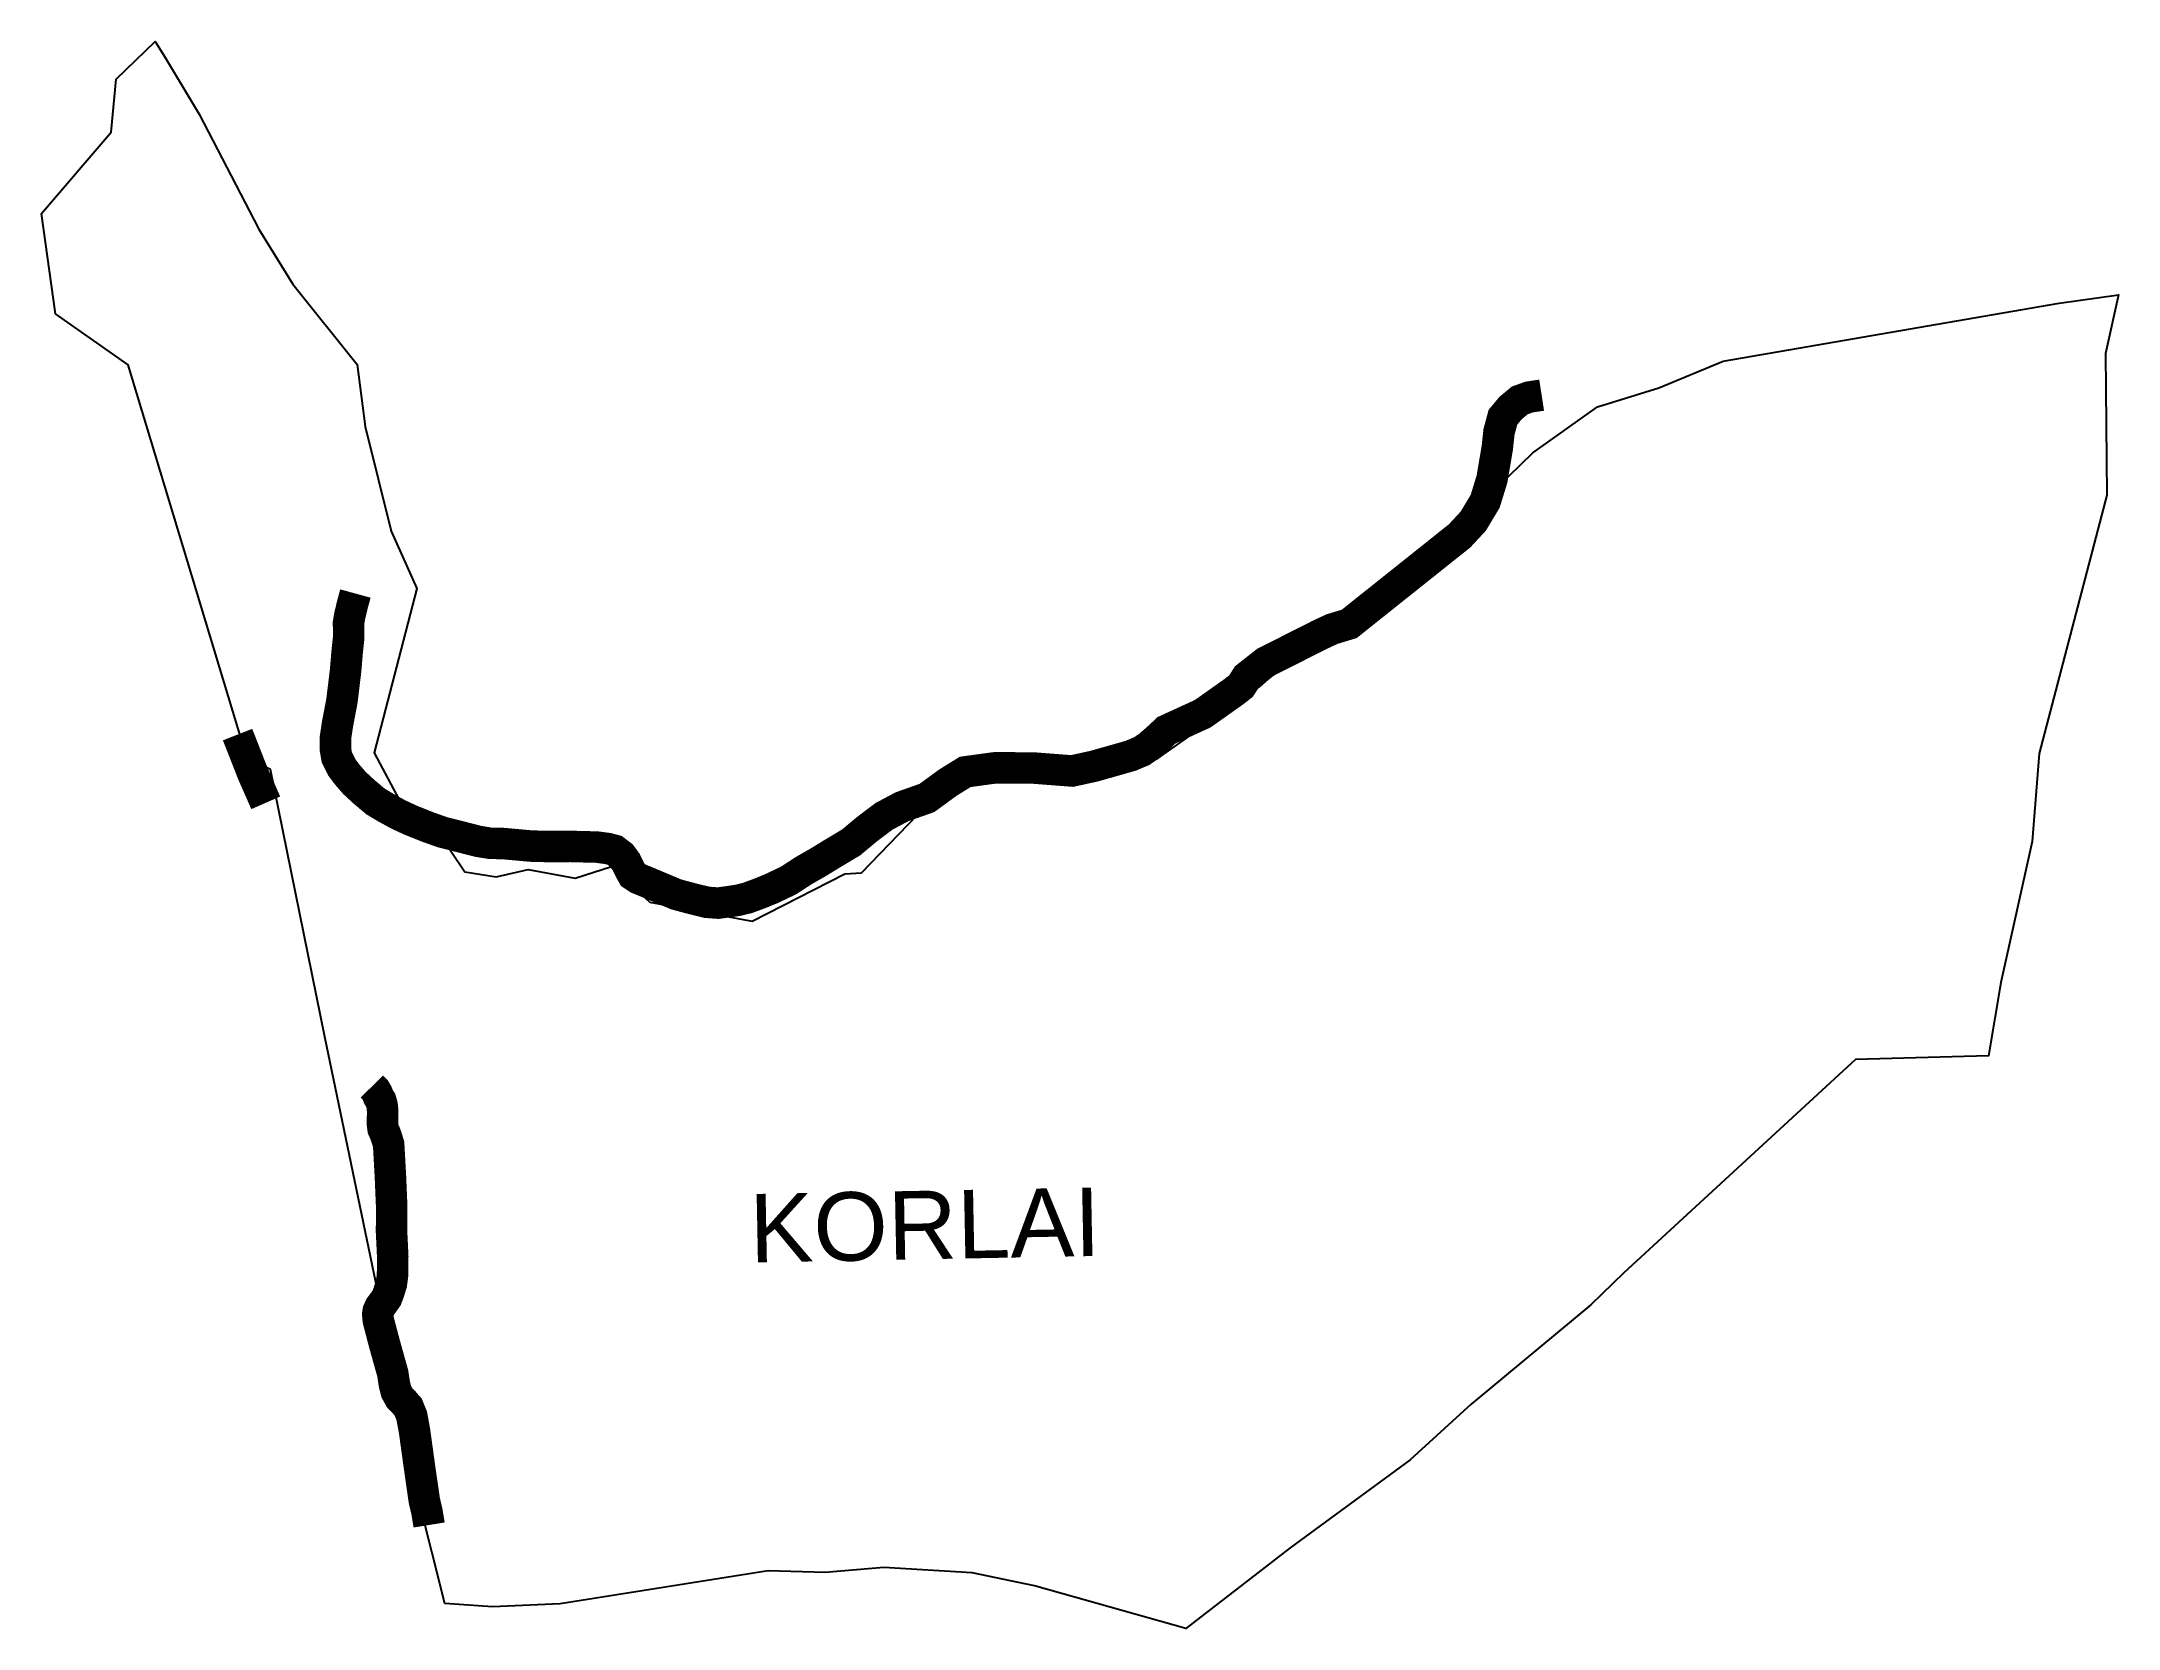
# Model space of a CAD drawing. Header units: metres. Extents: x 278911 to 282207, y 2048811 to 2051329.
import ezdxf

# ---------------------------------------------------------------- set-up
doc = ezdxf.new("R2010")
doc.units = ezdxf.units.M
for name, color, linetype in [('UNPROTECTED', 130, 'Continuous'), ('village', 3, 'Continuous'), ('VILLAGE NAME', 250, 'Continuous')]:
    doc.layers.add(name, color=color, linetype=linetype)
doc.styles.get("Standard").update_dxf_attribs({"font": 'simplex.shx'})

msp = doc.modelspace()

# ---------------------------------------------------------------- linework, layer by layer
at = {"layer": 'UNPROTECTED', "flags": 128}
msp.add_lwpolyline([(281291.5, 2050768.2, 50, 50, 0), (281271.5, 2050765.1, 50, 50, 0), (281256.8, 2050759.8, 50, 50, 0), (281242.1, 2050747.6, 50, 50, 0), (281230.1, 2050733.2, 50, 50, 0), (281223.8, 2050709.7, 50, 50, 0), (281221.2, 2050685.3, 50, 50, 0), (281212.8, 2050635.2, 50, 50, 0), (281201.9, 2050599.8, 50, 50, 0), (281183, 2050568.2, 50, 50, 0), (281161.3, 2050544.8, 50, 50, 0), (280986.2, 2050405.1, 50, 50, 0), (280959.1, 2050396.9, 50, 50, 0), (280938.7, 2050387.4, 50, 50, 0), (280853.5, 2050344.3, 50, 50, 0), (280823.7, 2050320.8, 50, 50, 0), (280814.6, 2050306.5, 50, 50, 0), (280803, 2050297.4, 50, 50, 0), (280753.9, 2050262.6, 50, 50, 0), (280696.3, 2050236.2, 50, 50, 0), (280684.7, 2050225.3, 50, 50, 0), (280668.9, 2050211.3, 50, 50, 0), (280657, 2050203.2, 50, 50, 0), (280639.8, 2050195.9, 50, 50, 0), (280581.6, 2050179.3, 50, 50, 0), (280546.5, 2050171.6, 50, 50, 0), (280485.6, 2050176.3, 50, 50, 0), (280424.7, 2050176.7, 50, 50, 0), (280377, 2050170.2, 50, 50, 0), (280349.6, 2050153.2, 50, 50, 0), (280316.2, 2050128.8, 50, 50, 0), (280276.8, 2050114.9, 50, 50, 0), (280248.2, 2050099.7, 50, 50, 0), (280220.8, 2050079, 50, 50, 0), (280195.9, 2050058.2, 50, 50, 0), (280168.1, 2050041.6, 50, 50, 0), (280145.1, 2050027.5, 50, 50, 0), (280120.6, 2050013.4, 50, 50, 0), (280096.5, 2049997.7, 50, 50, 0), (280068, 2049984.2, 50, 50, 0), (280049.1, 2049976.6, 50, 50, 0), (280031.5, 2049970.1, 50, 50, 0), (280016, 2049966.3, 50, 50, 0), (280000.1, 2049963.9, 50, 50, 0), (279984.8, 2049961.9, 50, 50, 0), (279966.9, 2049963.2, 50, 50, 0), (279941.6, 2049969.5, 50, 50, 0), (279918.5, 2049975.7, 50, 50, 0), (279897.6, 2049984.5, 50, 50, 0), (279869.2, 2049996.4, 50, 50, 0), (279858.2, 2050000.9, 50, 50, 0), (279849.7, 2050006.5, 50, 50, 0), (279844.7, 2050015.4, 50, 50, 0), (279838.9, 2050027.3, 50, 50, 0), (279831.3, 2050037.6, 50, 50, 0), (279820.8, 2050045.6, 50, 50, 0), (279810, 2050048.5, 50, 50, 0), (279792.8, 2050050.8, 50, 50, 0), (279750.2, 2050051.9, 50, 50, 0), (279715.9, 2050051.7, 50, 50, 0), (279688.6, 2050052.4, 50, 50, 0), (279644.2, 2050056.4, 50, 50, 0), (279622.9, 2050056.9, 50, 50, 0), (279604.1, 2050060, 50, 50, 0), (279580.6, 2050066, 50, 50, 0), (279577.8, 2050066.8, 50, 50, 0), (279547.6, 2050074.4, 50, 50, 0), (279524.5, 2050082.6, 50, 50, 0), (279497.4, 2050093.4, 50, 50, 0), (279477.2, 2050102.8, 50, 50, 0), (279457.5, 2050113.6, 50, 50, 0), (279441.2, 2050123.4, 50, 50, 0), (279422.8, 2050138.9, 50, 50, 0), (279407.8, 2050152.8, 50, 50, 0), (279396.6, 2050165.8, 50, 50, 0), (279387.9, 2050177.4, 50, 50, 0), (279380, 2050193.3, 50, 50, 0), (279378, 2050204.8, 50, 50, 0), (279377.8, 2050224.1, 50, 50, 0), (279381.1, 2050246.2, 50, 50, 0), (279388.1, 2050282.9, 50, 50, 0), (279393.9, 2050330.9, 50, 50, 0), (279396.4, 2050360.8, 50, 50, 0), (279398.8, 2050383.6, 50, 50, 0), (279398.6, 2050406.8, 50, 50, 0), (279400.5, 2050418, 50, 50, 0), (279404.9, 2050436.6, 50, 50, 0), (279409.5, 2050453.3, 0, 0, 0)], format="xyseb", dxfattribs=at)
at = {"layer": 'UNPROTECTED', "const_width": 50, "flags": 128}
for points in [[(279222.5, 2050229.4), (279246.6, 2050168), (279267.2, 2050121.1)], [(279435.6, 2049670.8), (279440.5, 2049665.8), (279443.9, 2049660.2), (279446.1, 2049654.5), (279449.6, 2049648.9), (279451.8, 2049641.1), (279452.8, 2049631.4), (279452.4, 2049617.6), (279452.4, 2049611.1), (279453.4, 2049603.5), (279456.5, 2049596.4), (279458.4, 2049591.4), (279462.2, 2049579), (279465.1, 2049526.5), (279467.1, 2049478.6), (279466.8, 2049440.3), (279468.7, 2049400.6), (279468.4, 2049371.7), (279466.6, 2049357.8), (279462.4, 2049344.2), (279459, 2049335.2), (279453.2, 2049327), (279448.5, 2049320.7), (279445.7, 2049314.4), (279444.9, 2049308.9), (279445.8, 2049299.6), (279455.2, 2049263.8), (279468.6, 2049215.9), (279471.4, 2049197.8), (279474.2, 2049186.7), (279480.1, 2049176), (279486.8, 2049169.4), (279493.2, 2049162), (279498.8, 2049148.3), (279503.2, 2049124.4), (279511.5, 2049064.3), (279518.8, 2049013.7), (279522.9, 2048996.2), (279526.4, 2048974.8)]]:
    msp.add_lwpolyline(points, dxfattribs=at)
at = {"layer": 'village', "flags": 128}
msp.add_lwpolyline([(281579.4, 2050821.9), (282112.6, 2050914.2)], dxfattribs=at)
at = {"layer": 'village'}
for points in [[(282112.6, 2050914.2, 0), (282206.6, 2050927.5, 0), (282186.2, 2050834.5, 0), (282188.4, 2050609.2, 0), (282080.9, 2050199.5, 0), (282069.5, 2050059.8, 0), (282019.9, 2049835.8, 0), (282000.3, 2049719.6, 0), (281789.6, 2049713.8, 0), (281421.7, 2049374.8, 0), (281369.4, 2049324.2, 0), (281179.9, 2049166.6, 0), (281082.8, 2049078.1, 0), (280892.5, 2048938.6, 0), (280727.1, 2048810.5, 0), (280487, 2048878.2, 0), (280387.8, 2048898.7, 0), (280247.8, 2048907.2, 0), (280154.8, 2048899.3, 0), (280064.4, 2048901.8, 0), (279734.3, 2048849.7, 0), (279627.1, 2048845, 0), (279551.2, 2048850.1, 0), (279510.8, 2049012.2, 0), (279452.8, 2049306.7, 0), (279360.9, 2049749.9, 0), (279275, 2050173.9, 0), (279237.4, 2050193, 0), (279049.2, 2050816.3, 0), (278933.5, 2050897.2, 0), (278911.5, 2051056.5, 0), (279022.1, 2051185.6, 0), (279029.7, 2051269.9, 0), (279091.6, 2051329.5, 0), (279106, 2051307, 0), (279161.4, 2051214.4, 0), (279256.3, 2051031.6, 0), (279310.3, 2050944.5, 0), (279412.5, 2050816.9, 0), (279424.8, 2050718.3, 0), (279466.2, 2050552.2, 0), (279506.7, 2050461.1, 0), (279439.2, 2050200.3, 0), (279483.2, 2050118.1, 0)], [(279483.2, 2050118.1, 0), (279538.9, 2050077.5, 0), (279583.2, 2050011.4, 0), (279632.7, 2050003.7, 0), (279683.7, 2050015.3, 0), (279757.9, 2050001.3, 0), (279815.6, 2050019.9, 0), (279876.5, 2049963.4, 0), (280039.1, 2049933.5, 0), (280186.2, 2050008.6, 0), (280212.5, 2050010.2, 0), (280301.4, 2050101.8, 0), (280403, 2050164.2, 0), (280460.6, 2050174.1, 0), (280598.2, 2050171.9, 0), (280681.6, 2050190.7, 0), (280844.4, 2050305.6, 0), (280906.2, 2050360.4, 0), (280978.9, 2050378.7, 0), (281030.2, 2050436.1, 0), (281277.6, 2050676.4, 0), (281380, 2050749.7, 0), (281477.5, 2050779.8, 0), (281579.4, 2050821.9, 0)]]:
    msp.add_polyline3d(points, dxfattribs=at)

# ---------------------------------------------------------------- texts
at = {"layer": 'VILLAGE NAME', "insert": (280033.6, 2049500), "char_height": 108.748, "attachment_point": 1, "rotation": 1.1028}
msp.add_mtext_dynamic_manual_height_columns('{\\fArial|b0|i0|c0|p34;KORLAI}', width=726.929, gutter_width=543.7, heights=[0], dxfattribs=at)

doc.saveas('drawing.dxf')
